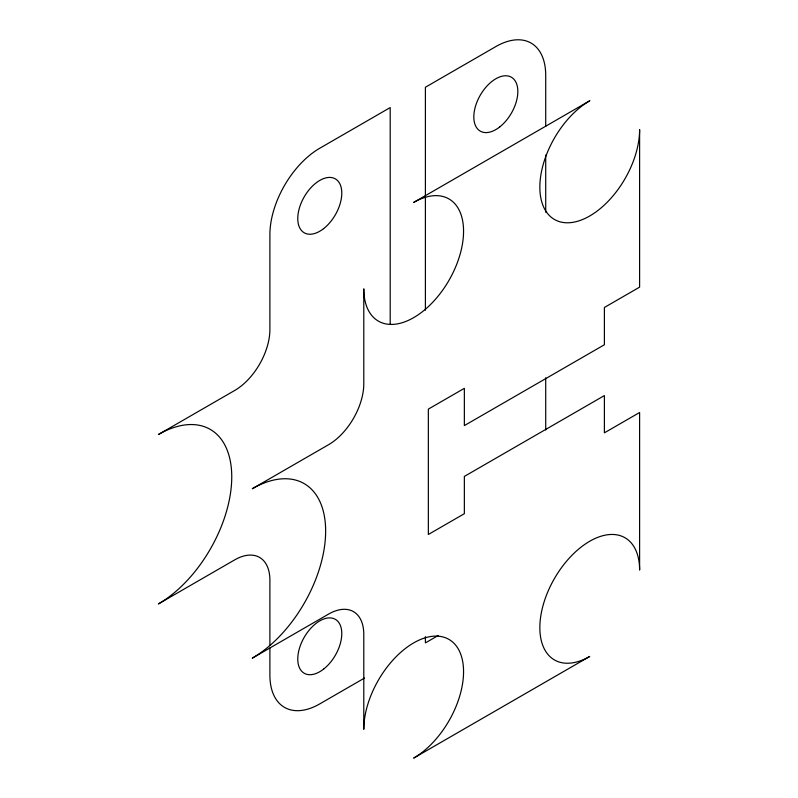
<?xml version="1.0" encoding="UTF-8"?>
<svg xmlns="http://www.w3.org/2000/svg" width="798" height="798" viewBox="0 0 798 798"><rect width="100%" height="100%" fill="white"/><g stroke="black" fill="none" stroke-linecap="round" stroke-linejoin="round"><path stroke-width="1.2" d="M364.586 678.021L319.779 703.886A70.543 40.728 -60 0 1 269.894 675.088L269.894 647.986M438.212 635.507L425.404 642.899L425.404 636.674M545.712 126.393L545.712 75.381A70.543 40.728 -60 0 0 495.827 46.583L425.404 87.241L425.404 310.252M545.712 155.012L545.712 212.248M545.712 377.733L545.712 429.992M390.202 324.357L390.202 107.57L319.779 148.228A70.543 40.728 -60 0 0 269.894 234.622L269.894 329.494A49.795 28.748 -60 0 1 234.682 390.481L158.393 434.531A103.74 59.9 -60 0 1 231.749 476.885A103.74 59.9 -60 0 1 158.393 603.936L234.682 559.887A49.795 28.748 -60 0 1 269.894 580.216L269.894 645.522M589.722 100.797L413.673 202.433A70.543 40.728 -60 0 1 463.558 231.24A70.543 40.728 -60 0 1 413.673 317.634A70.543 40.728 -60 0 1 363.788 288.836L363.788 383.708A49.795 28.748 -60 0 1 328.577 444.695L252.288 488.735A103.74 59.9 -60 0 1 325.644 531.089A103.74 59.9 -60 0 1 252.288 658.15L328.577 614.101A49.795 28.748 -60 0 1 363.788 634.43L363.788 729.302A70.543 40.728 -60 0 1 413.673 642.899A70.543 40.728 -60 0 1 463.558 671.707A70.543 40.728 -60 0 1 413.673 758.1L589.722 656.455A70.543 40.728 -60 0 1 539.847 627.657A70.543 40.728 -60 0 1 589.722 541.253A70.543 40.728 -60 0 1 639.607 570.061L639.607 412.506L604.395 432.835L604.395 395.569L464.356 476.416L464.356 513.693L428.346 534.48L428.346 409.115L464.356 388.327L464.356 425.593L604.395 344.746L604.395 307.469L639.607 287.14L639.607 129.595A70.543 40.728 -60 0 1 589.722 215.989A70.543 40.728 -60 0 1 539.847 187.191A70.543 40.728 -60 0 1 589.722 100.797M323.599 669.113A31.122 17.965 -60 0 0 336.636 620.226A31.122 17.965 -60 0 0 299.1 649.542A31.122 17.965 -60 0 0 323.599 669.113M323.599 228.647A31.122 17.965 -60 0 0 336.636 179.759A31.122 17.965 -60 0 0 299.1 209.076A31.122 17.965 -60 0 0 323.599 228.647M499.648 127.002A31.122 17.965 -60 0 0 512.685 78.114A31.122 17.965 -60 0 0 475.149 107.431A31.122 17.965 -60 0 0 499.648 127.002"/></g></svg>
